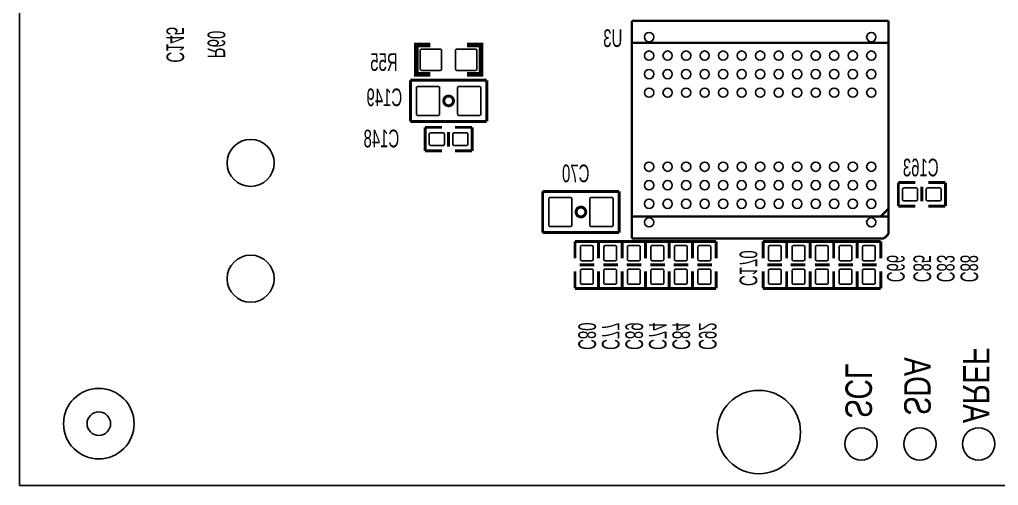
# Model space of a CAD drawing. Extents: x -1 to 126, y -1 to 52.
# Drawn here: x 0 to 42.29, y 0 to 20.12 of the extents above; entities that cross this region are included whole.
import ezdxf
from ezdxf.enums import TextEntityAlignment as Align

# ---------------------------------------------------------------- set-up
doc = ezdxf.new("R2010")
doc.units = 0
doc.layers.add('123', color=6, linetype='CONTINUOUS')

msp = doc.modelspace()

# ---------------------------------------------------------------- linework, layer by layer
at = {"layer": '123'}
for points in [[(117.014244, 34.758122), (117.014244, 48.557942), (124.664216, 48.557942), (124.664216, 52.451), (0, 52.451), (0, 0)], [(117.014244, 34.758122), (124.664216, 34.758122), (124.664216, 31.557976), (125.090174, 31.557976), (125.090174, 0), (0, 0)]]:
    msp.add_lwpolyline(points, dxfattribs=at)
msp.add_lwpolyline([(0, 52.451), (124.664216, 52.451), (124.664216, 48.557942), (117.014244, 48.557942), (117.014244, 34.758122), (124.664216, 34.758122), (124.664216, 31.557976), (125.090174, 31.557976), (125.090174, 0), (0, 0)], close=True, dxfattribs=at)
for points, const_width in [([(37.549074, 20.067016), (26.449274, 20.067016)], 0.100076), ([(26.449274, 20.067016), (26.449274, 10.666984)], 0.100076), ([(37.549074, 10.866882), (37.549074, 20.067016)], 0.100076), ([(17.749774, 19.0246), (17.140174, 19.0246), (17.140174, 17.7546), (17.749774, 17.7546)], 0.2032), ([(19.324574, 17.7546), (19.934174, 17.7546), (19.934174, 19.0246), (19.324574, 19.0246)], 0.2032), ([(37.49929, 19.117056), (26.499312, 19.117056)], 0.100076), ([(16.886174, 15.7226), (16.886174, 17.5006)], 0.127), ([(16.886174, 17.5006), (19.680174, 17.5006)], 0.127), ([(20.188174, 17.5006), (19.680174, 17.5006)], 0.127), ([(20.188174, 15.7226), (20.188174, 17.5006)], 0.127), ([(17.394174, 15.7226), (16.886174, 15.7226)], 0.127), ([(17.394174, 15.7226), (20.188174, 15.7226)], 0.127), ([(17.521174, 15.4686), (18.257774, 15.4686)], 0.127), ([(17.521174, 14.4526), (17.521174, 15.4686)], 0.127), ([(18.537174, 14.6304), (18.537174, 15.2654)], 0.127), ([(19.553174, 15.4686), (18.816574, 15.4686)], 0.127), ([(19.553174, 14.4526), (19.553174, 15.4686)], 0.127), ([(18.257774, 14.4526), (17.521174, 14.4526)], 0.127), ([(18.816574, 14.4526), (19.553174, 14.4526)], 0.127), ([(37.968174, 13.081), (37.968174, 12.065)], 0.127), ([(38.704774, 13.081), (37.968174, 13.081)], 0.127), ([(39.263574, 13.081), (40.000174, 13.081)], 0.127), ([(40.000174, 13.081), (40.000174, 12.065)], 0.127), ([(25.395174, 12.7), (22.601174, 12.7)], 0.127), ([(22.601174, 12.7), (22.601174, 10.922)], 0.127), ([(25.395174, 12.7), (25.903174, 12.7)], 0.127), ([(25.903174, 12.7), (25.903174, 10.922)], 0.127), ([(38.984174, 12.9032), (38.984174, 12.2682)], 0.127), ([(37.549074, 11.966956), (37.199316, 11.616944)], 0.100076), ([(37.968174, 12.065), (38.704774, 12.065)], 0.127), ([(40.000174, 12.065), (39.263574, 12.065)], 0.127), ([(26.499312, 11.616944), (37.49929, 11.616944)], 0.100076), ([(22.601174, 10.922), (23.109174, 10.922)], 0.127), ([(25.903174, 10.922), (23.109174, 10.922)], 0.127), ([(23.998174, 10.541), (23.998174, 9.8044)], 0.127), ([(25.014174, 10.541), (23.998174, 10.541)], 0.127), ([(25.014174, 9.8044), (25.014174, 10.541)], 0.127), ([(25.014174, 10.541), (25.014174, 9.8044)], 0.127), ([(26.030174, 10.541), (25.014174, 10.541)], 0.127), ([(26.030174, 10.541), (26.030174, 9.8044)], 0.127), ([(27.046174, 10.541), (26.030174, 10.541)], 0.127), ([(26.030174, 9.8044), (26.030174, 10.541)], 0.127), ([(26.449274, 10.666984), (37.349176, 10.666984)], 0.100076), ([(27.046174, 9.8044), (27.046174, 10.541)], 0.127), ([(27.046174, 10.541), (27.046174, 9.8044)], 0.127), ([(28.062174, 10.541), (27.046174, 10.541)], 0.127), ([(28.062174, 10.541), (28.062174, 9.8044)], 0.127), ([(29.078174, 10.541), (28.062174, 10.541)], 0.127), ([(28.062174, 9.8044), (28.062174, 10.541)], 0.127), ([(29.078174, 10.541), (29.078174, 9.8044)], 0.127), ([(30.094174, 10.541), (29.078174, 10.541)], 0.127), ([(29.078174, 9.8044), (29.078174, 10.541)], 0.127), ([(30.094174, 9.8044), (30.094174, 10.541)], 0.127), ([(32.126174, 10.541), (33.142174, 10.541)], 0.127), ([(32.126174, 9.8044), (32.126174, 10.541)], 0.127), ([(33.142174, 10.541), (33.142174, 9.8044)], 0.127), ([(33.142174, 10.541), (34.158174, 10.541)], 0.127), ([(33.142174, 9.8044), (33.142174, 10.541)], 0.127), ([(34.158174, 10.541), (34.158174, 9.8044)], 0.127), ([(35.174174, 10.541), (34.158174, 10.541)], 0.127), ([(34.158174, 10.541), (34.158174, 9.8044)], 0.127), ([(35.174174, 9.8044), (35.174174, 10.541)], 0.127), ([(35.174174, 10.541), (35.174174, 9.8044)], 0.127), ([(36.190174, 10.541), (35.174174, 10.541)], 0.127), ([(36.190174, 10.541), (36.190174, 9.8044)], 0.127), ([(37.206174, 10.541), (36.190174, 10.541)], 0.127), ([(36.190174, 9.8044), (36.190174, 10.541)], 0.127), ([(37.206174, 9.8044), (37.206174, 10.541)], 0.127), ([(37.349176, 10.666984), (37.549074, 10.866882)], 0.100076), ([(23.998174, 8.509), (23.998174, 9.2456)], 0.127), ([(24.836374, 9.525), (24.201374, 9.525)], 0.127), ([(25.014174, 9.2456), (25.014174, 8.509)], 0.127), ([(25.014174, 8.509), (25.014174, 9.2456)], 0.127), ([(25.852374, 9.525), (25.217374, 9.525)], 0.127), ([(26.030174, 8.509), (26.030174, 9.2456)], 0.127), ([(26.030174, 9.2456), (26.030174, 8.509)], 0.127), ([(26.868374, 9.525), (26.233374, 9.525)], 0.127), ([(27.046174, 9.2456), (27.046174, 8.509)], 0.127), ([(27.046174, 8.509), (27.046174, 9.2456)], 0.127), ([(27.884374, 9.525), (27.249374, 9.525)], 0.127), ([(28.062174, 8.509), (28.062174, 9.2456)], 0.127), ([(28.062174, 9.2456), (28.062174, 8.509)], 0.127), ([(28.900374, 9.525), (28.26512, 9.525)], 0.127), ([(29.078174, 8.509), (29.078174, 9.2456)], 0.127), ([(29.078174, 9.2456), (29.078174, 8.509)], 0.127), ([(29.916374, 9.525), (29.281374, 9.525)], 0.127), ([(30.094174, 9.2456), (30.094174, 8.509)], 0.127), ([(32.126174, 9.2456), (32.126174, 8.509)], 0.127), ([(32.303974, 9.525), (32.938974, 9.525)], 0.127), ([(33.142174, 8.509), (33.142174, 9.2456)], 0.127), ([(33.142174, 9.2456), (33.142174, 8.509)], 0.127), ([(33.319974, 9.525), (33.954974, 9.525)], 0.127), ([(34.158174, 8.509), (34.158174, 9.2456)], 0.127), ([(34.158174, 8.509), (34.158174, 9.2456)], 0.127), ([(34.996374, 9.525), (34.361374, 9.525)], 0.127), ([(35.174174, 9.2456), (35.174174, 8.509)], 0.127), ([(35.174174, 8.509), (35.174174, 9.2456)], 0.127), ([(36.012374, 9.525), (35.377374, 9.525)], 0.127), ([(36.190174, 8.509), (36.190174, 9.2456)], 0.127), ([(36.190174, 9.2456), (36.190174, 8.509)], 0.127), ([(37.028374, 9.525), (36.393374, 9.525)], 0.127), ([(37.206174, 9.2456), (37.206174, 8.509)], 0.127), ([(25.014174, 8.509), (23.998174, 8.509)], 0.127), ([(26.030174, 8.509), (25.014174, 8.509)], 0.127), ([(27.046174, 8.509), (26.030174, 8.509)], 0.127), ([(28.062174, 8.509), (27.046174, 8.509)], 0.127), ([(29.078174, 8.509), (28.062174, 8.509)], 0.127), ([(30.094174, 8.509), (29.078174, 8.509)], 0.127), ([(32.126174, 8.509), (33.142174, 8.509)], 0.127), ([(33.142174, 8.509), (34.158174, 8.509)], 0.127), ([(35.174174, 8.509), (34.158174, 8.509)], 0.127), ([(36.190174, 8.509), (35.174174, 8.509)], 0.127), ([(37.206174, 8.509), (36.190174, 8.509)], 0.127)]:
    msp.add_lwpolyline(points, dxfattribs=dict(at, const_width=const_width))
for points in [[(18.18513, 17.929606), (17.365218, 17.929606, -0.414214), (17.31518, 17.979644), (17.31518, 18.799556, -0.414214), (17.365218, 18.849594), (18.18513, 18.849594, -0.414214), (18.235168, 18.799556), (18.235168, 17.979644, -0.414214), (18.18513, 17.929606)], [(19.70913, 17.929606), (18.889218, 17.929606, -0.414214), (18.83918, 17.979644), (18.83918, 18.799556, -0.414214), (18.889218, 18.849594), (19.70913, 18.849594, -0.414214), (19.759168, 18.799556), (19.759168, 17.979644, -0.414214), (19.70913, 17.929606)], [(18.098262, 15.986506), (17.198086, 15.986506, -0.414214), (17.148048, 16.036544), (17.148048, 17.186656, -0.414214), (17.198086, 17.236694), (18.098262, 17.236694, -0.414214), (18.1483, 17.186656), (18.1483, 16.036544, -0.414214), (18.098262, 15.986506)], [(19.876262, 15.986506), (18.976086, 15.986506, -0.414214), (18.926048, 16.036544), (18.926048, 17.186656, -0.414214), (18.976086, 17.236694), (19.876262, 17.236694, -0.414214), (19.9263, 17.186656), (19.9263, 16.036544, -0.414214), (19.876262, 15.986506)], [(17.754092, 15.235682), (18.304256, 15.235682, -0.414214), (18.354294, 15.185644), (18.354294, 14.735556, -0.414214), (18.304256, 14.685518), (17.754092, 14.685518, -0.414214), (17.704054, 14.735556), (17.704054, 15.185644, -0.414214), (17.754092, 15.235682)], [(18.770092, 15.235682), (19.320256, 15.235682, -0.414214), (19.370294, 15.185644), (19.370294, 14.735556, -0.414214), (19.320256, 14.685518), (18.770092, 14.685518, -0.414214), (18.720054, 14.735556), (18.720054, 15.185644, -0.414214), (18.770092, 15.235682)], [(38.751256, 12.297918), (38.201092, 12.297918, -0.414214), (38.151054, 12.347956), (38.151054, 12.798044, -0.414214), (38.201092, 12.848082), (38.751256, 12.848082, -0.414214), (38.801294, 12.798044), (38.801294, 12.347956, -0.414214), (38.751256, 12.297918)], [(39.767256, 12.297918), (39.217092, 12.297918, -0.414214), (39.167054, 12.347956), (39.167054, 12.798044, -0.414214), (39.217092, 12.848082), (39.767256, 12.848082, -0.414214), (39.817294, 12.798044), (39.817294, 12.347956, -0.414214), (39.767256, 12.297918)], [(22.913086, 12.436094), (23.813262, 12.436094, -0.414214), (23.8633, 12.386056), (23.8633, 11.235944, -0.414214), (23.813262, 11.185906), (22.913086, 11.185906, -0.414214), (22.863048, 11.235944), (22.863048, 12.386056, -0.414214), (22.913086, 12.436094)], [(24.691086, 12.436094), (25.591262, 12.436094, -0.414214), (25.6413, 12.386056), (25.6413, 11.235944, -0.414214), (25.591262, 11.185906), (24.691086, 11.185906, -0.414214), (24.641048, 11.235944), (24.641048, 12.386056, -0.414214), (24.691086, 12.436094)], [(24.231092, 9.757918), (24.231092, 10.308082, -0.414214), (24.28113, 10.35812), (24.731218, 10.35812, -0.414214), (24.781256, 10.308082), (24.781256, 9.757918, -0.414214), (24.731218, 9.70788), (24.28113, 9.70788, -0.414214), (24.231092, 9.757918)], [(25.247092, 9.757918), (25.247092, 10.308082, -0.414214), (25.29713, 10.35812), (25.747218, 10.35812, -0.414214), (25.797256, 10.308082), (25.797256, 9.757918, -0.414214), (25.747218, 9.70788), (25.29713, 9.70788, -0.414214), (25.247092, 9.757918)], [(26.263092, 9.757918), (26.263092, 10.308082, -0.414214), (26.31313, 10.35812), (26.763218, 10.35812, -0.414214), (26.813256, 10.308082), (26.813256, 9.757918, -0.414214), (26.763218, 9.70788), (26.31313, 9.70788, -0.414214), (26.263092, 9.757918)], [(27.279092, 9.757918), (27.279092, 10.308082, -0.414214), (27.32913, 10.35812), (27.779218, 10.35812, -0.414214), (27.829256, 10.308082), (27.829256, 9.757918, -0.414214), (27.779218, 9.70788), (27.32913, 9.70788, -0.414214), (27.279092, 9.757918)], [(28.295092, 9.757918), (28.295092, 10.308082, -0.414214), (28.34513, 10.35812), (28.795218, 10.35812, -0.414214), (28.845256, 10.308082), (28.845256, 9.757918, -0.414214), (28.795218, 9.70788), (28.34513, 9.70788, -0.414214), (28.295092, 9.757918)], [(29.311092, 9.757918), (29.311092, 10.308082, -0.414214), (29.36113, 10.35812), (29.811218, 10.35812, -0.414214), (29.861256, 10.308082), (29.861256, 9.757918, -0.414214), (29.811218, 9.70788), (29.36113, 9.70788, -0.414214), (29.311092, 9.757918)], [(32.909256, 10.308082), (32.909256, 9.757918, -0.414214), (32.859218, 9.70788), (32.40913, 9.70788, -0.414214), (32.359092, 9.757918), (32.359092, 10.308082, -0.414214), (32.40913, 10.35812), (32.859218, 10.35812, -0.414214), (32.909256, 10.308082)], [(33.925256, 10.308082), (33.925256, 9.757918, -0.414214), (33.875218, 9.70788), (33.42513, 9.70788, -0.414214), (33.375092, 9.757918), (33.375092, 10.308082, -0.414214), (33.42513, 10.35812), (33.875218, 10.35812, -0.414214), (33.925256, 10.308082)], [(34.391092, 9.757918), (34.391092, 10.308082, -0.414214), (34.44113, 10.35812), (34.891218, 10.35812, -0.414214), (34.941256, 10.308082), (34.941256, 9.757918, -0.414214), (34.891218, 9.70788), (34.44113, 9.70788, -0.414214), (34.391092, 9.757918)], [(35.407092, 9.757918), (35.407092, 10.308082, -0.414214), (35.45713, 10.35812), (35.907218, 10.35812, -0.414214), (35.957256, 10.308082), (35.957256, 9.757918, -0.414214), (35.907218, 9.70788), (35.45713, 9.70788, -0.414214), (35.407092, 9.757918)], [(36.423092, 9.757918), (36.423092, 10.308082, -0.414214), (36.47313, 10.35812), (36.923218, 10.35812, -0.414214), (36.973256, 10.308082), (36.973256, 9.757918, -0.414214), (36.923218, 9.70788), (36.47313, 9.70788, -0.414214), (36.423092, 9.757918)], [(24.231092, 8.741918), (24.231092, 9.292082, -0.414214), (24.28113, 9.34212), (24.731218, 9.34212, -0.414214), (24.781256, 9.292082), (24.781256, 8.741918, -0.414214), (24.731218, 8.69188), (24.28113, 8.69188, -0.414214), (24.231092, 8.741918)], [(25.247092, 8.741918), (25.247092, 9.292082, -0.414214), (25.29713, 9.34212), (25.747218, 9.34212, -0.414214), (25.797256, 9.292082), (25.797256, 8.741918, -0.414214), (25.747218, 8.69188), (25.29713, 8.69188, -0.414214), (25.247092, 8.741918)], [(26.263092, 8.741918), (26.263092, 9.292082, -0.414214), (26.31313, 9.34212), (26.763218, 9.34212, -0.414214), (26.813256, 9.292082), (26.813256, 8.741918, -0.414214), (26.763218, 8.69188), (26.31313, 8.69188, -0.414214), (26.263092, 8.741918)], [(27.279092, 8.741918), (27.279092, 9.292082, -0.414214), (27.32913, 9.34212), (27.779218, 9.34212, -0.414214), (27.829256, 9.292082), (27.829256, 8.741918, -0.414214), (27.779218, 8.69188), (27.32913, 8.69188, -0.414214), (27.279092, 8.741918)], [(28.295092, 8.741918), (28.295092, 9.292082, -0.414214), (28.34513, 9.34212), (28.795218, 9.34212, -0.414214), (28.845256, 9.292082), (28.845256, 8.741918, -0.414214), (28.795218, 8.69188), (28.34513, 8.69188, -0.414214), (28.295092, 8.741918)], [(29.311092, 8.741918), (29.311092, 9.292082, -0.414214), (29.36113, 9.34212), (29.811218, 9.34212, -0.414214), (29.861256, 9.292082), (29.861256, 8.741918, -0.414214), (29.811218, 8.69188), (29.36113, 8.69188, -0.414214), (29.311092, 8.741918)], [(32.909256, 9.292082), (32.909256, 8.741918, -0.414214), (32.859218, 8.69188), (32.40913, 8.69188, -0.414214), (32.359092, 8.741918), (32.359092, 9.292082, -0.414214), (32.40913, 9.34212), (32.859218, 9.34212, -0.414214), (32.909256, 9.292082)], [(33.925256, 9.292082), (33.925256, 8.741918, -0.414214), (33.875218, 8.69188), (33.42513, 8.69188, -0.414214), (33.375092, 8.741918), (33.375092, 9.292082, -0.414214), (33.42513, 9.34212), (33.875218, 9.34212, -0.414214), (33.925256, 9.292082)], [(34.391092, 8.741918), (34.391092, 9.292082, -0.414214), (34.44113, 9.34212), (34.891218, 9.34212, -0.414214), (34.941256, 9.292082), (34.941256, 8.741918, -0.414214), (34.891218, 8.69188), (34.44113, 8.69188, -0.414214), (34.391092, 8.741918)], [(35.407092, 8.741918), (35.407092, 9.292082, -0.414214), (35.45713, 9.34212), (35.907218, 9.34212, -0.414214), (35.957256, 9.292082), (35.957256, 8.741918, -0.414214), (35.907218, 8.69188), (35.45713, 8.69188, -0.414214), (35.407092, 8.741918)], [(36.423092, 8.741918), (36.423092, 9.292082, -0.414214), (36.47313, 9.34212), (36.923218, 9.34212, -0.414214), (36.973256, 9.292082), (36.973256, 8.741918, -0.414214), (36.923218, 8.69188), (36.47313, 8.69188, -0.414214), (36.423092, 8.741918)], [(4.948174, 2.667, 1), (1.900174, 2.667, 1)]]:
    msp.add_lwpolyline(points, format="xyb", close=True, dxfattribs=at)
at = {"layer": '123', "const_width": 0.127}
for points in [[(18.746724, 16.6116, 1), (18.327624, 16.6116, 1)], [(24.461724, 11.811, 1), (24.042624, 11.811, 1)]]:
    msp.add_lwpolyline(points, format="xyb", close=True, dxfattribs=at)
at = {"layer": '123'}
for centre, radius in [((27.199082, 19.366992), 0.200025), ((36.799266, 19.366992), 0.200025), ((27.199082, 18.566892), 0.200025), ((27.999182, 18.566892), 0.200025), ((28.799282, 18.566892), 0.200025), ((29.599128, 18.566892), 0.200025), ((30.399228, 18.566892), 0.200025), ((31.199074, 18.566892), 0.200025), ((31.999174, 18.566892), 0.200025), ((32.799274, 18.566892), 0.200025), ((33.59912, 18.566892), 0.200025), ((34.39922, 18.566892), 0.200025), ((35.199066, 18.566892), 0.200025), ((35.999166, 18.566892), 0.200025), ((36.799266, 18.566892), 0.200025), ((27.199082, 17.767046), 0.200025), ((27.999182, 17.767046), 0.200025), ((28.799282, 17.767046), 0.200025), ((29.599128, 17.767046), 0.200025), ((30.399228, 17.767046), 0.200025), ((31.199074, 17.767046), 0.200025), ((31.999174, 17.767046), 0.200025), ((32.799274, 17.767046), 0.200025), ((33.59912, 17.767046), 0.200025), ((34.39922, 17.767046), 0.200025), ((35.199066, 17.767046), 0.200025), ((35.999166, 17.767046), 0.200025), ((36.799266, 17.767046), 0.200025), ((27.199082, 16.966946), 0.200025), ((27.999182, 16.966946), 0.200025), ((28.799282, 16.966946), 0.200025), ((29.599128, 16.966946), 0.200025), ((30.399228, 16.966946), 0.200025), ((31.199074, 16.966946), 0.200025), ((31.999174, 16.966946), 0.200025), ((32.799274, 16.966946), 0.200025), ((33.59912, 16.966946), 0.200025), ((34.39922, 16.966946), 0.200025), ((35.199066, 16.966946), 0.200025), ((35.999166, 16.966946), 0.200025), ((36.799266, 16.966946), 0.200025), ((9.983978, 13.930122), 1.016), ((27.199082, 13.767054), 0.200025), ((27.999182, 13.767054), 0.200025), ((28.799282, 13.767054), 0.200025), ((29.599128, 13.767054), 0.200025), ((30.399228, 13.767054), 0.200025), ((31.199074, 13.767054), 0.200025), ((31.999174, 13.767054), 0.200025), ((32.799274, 13.767054), 0.200025), ((33.59912, 13.767054), 0.200025), ((34.39922, 13.767054), 0.200025), ((35.199066, 13.767054), 0.200025), ((35.999166, 13.767054), 0.200025), ((36.799266, 13.767054), 0.200025), ((27.199082, 12.966954), 0.200025), ((27.999182, 12.966954), 0.200025), ((28.799282, 12.966954), 0.200025), ((29.599128, 12.966954), 0.200025), ((30.399228, 12.966954), 0.200025), ((31.199074, 12.966954), 0.200025), ((31.999174, 12.966954), 0.200025), ((32.799274, 12.966954), 0.200025), ((33.59912, 12.966954), 0.200025), ((34.39922, 12.966954), 0.200025), ((35.199066, 12.966954), 0.200025), ((35.999166, 12.966954), 0.200025), ((36.799266, 12.966954), 0.200025), ((27.199082, 12.167108), 0.200025), ((27.999182, 12.167108), 0.200025), ((28.799282, 12.167108), 0.200025), ((29.599128, 12.167108), 0.200025), ((30.399228, 12.167108), 0.200025), ((31.199074, 12.167108), 0.200025), ((31.999174, 12.167108), 0.200025), ((32.799274, 12.167108), 0.200025), ((33.59912, 12.167108), 0.200025), ((34.39922, 12.167108), 0.200025), ((35.199066, 12.167108), 0.200025), ((35.999166, 12.167108), 0.200025), ((36.799266, 12.167108), 0.200025), ((27.199082, 11.367008), 0.200025), ((36.799266, 11.367008), 0.200025), ((9.983978, 8.929878), 1.016), ((31.942278, 2.306066), 1.799971), ((3.424174, 2.667), 0.508), ((36.359846, 1.79197), 0.6985), ((38.899846, 1.79197), 0.6985), ((41.439846, 1.79197), 0.6985)]:
    msp.add_circle(centre, radius, dxfattribs=at)

# ---------------------------------------------------------------- texts
at = {"layer": '123', "text_generation_flag": 2}
for s, height, width, p in [('C145', 0.762, 0.633333, (6.345174, 18.2626)), ('C170', 0.762, 0.633333, (31.110174, 8.6106)), ('C66', 0.762, 0.633333, (37.476938, 8.7757)), ('C85', 0.762, 0.633333, (38.619938, 8.7757)), ('C83', 0.762, 0.633333, (39.636192, 8.7757)), ('C88', 0.762, 0.633333, (40.652192, 8.7757)), ('C80', 0.762, 0.633333, (24.141938, 5.8547)), ('C77', 0.762, 0.633333, (25.158192, 5.8547)), ('C89', 0.762, 0.633333, (26.173938, 5.8547)), ('C74', 0.762, 0.633333, (27.189938, 5.8547)), ('C84', 0.762, 0.633333, (28.206192, 5.8547)), ('C92', 0.762, 0.633333, (29.349192, 5.8547)), ('SDA', 1.143, 0.8, (38.222174, 3.0226)), ('AREF', 1.143, 0.8, (40.762174, 2.6924)), ('SCL', 1.143, 0.8, (35.682174, 2.8956))]:
    msp.add_text(s, height=height, rotation=270, dxfattribs=dict(at, width=width)).set_placement(p)
at = {"layer": '123', "text_generation_flag": 2, "width": 0.633333}
msp.add_text('R60', height=0.762, rotation=270, dxfattribs=at).set_placement((8.123174, 19.05), align=Align.CENTER)
for s, p in [('U3', (26.042874, 18.939764)), ('C149', (16.530574, 16.383)), ('C148', (16.403574, 14.605)), ('C163', (39.708074, 13.352018)), ('C70', (24.620474, 13.097764))]:
    msp.add_text(s, height=0.762, dxfattribs=at).set_placement(p)
msp.add_text('R55', height=0.762, dxfattribs=at).set_placement((15.743174, 17.907), align=Align.CENTER)

doc.saveas('drawing.dxf')
